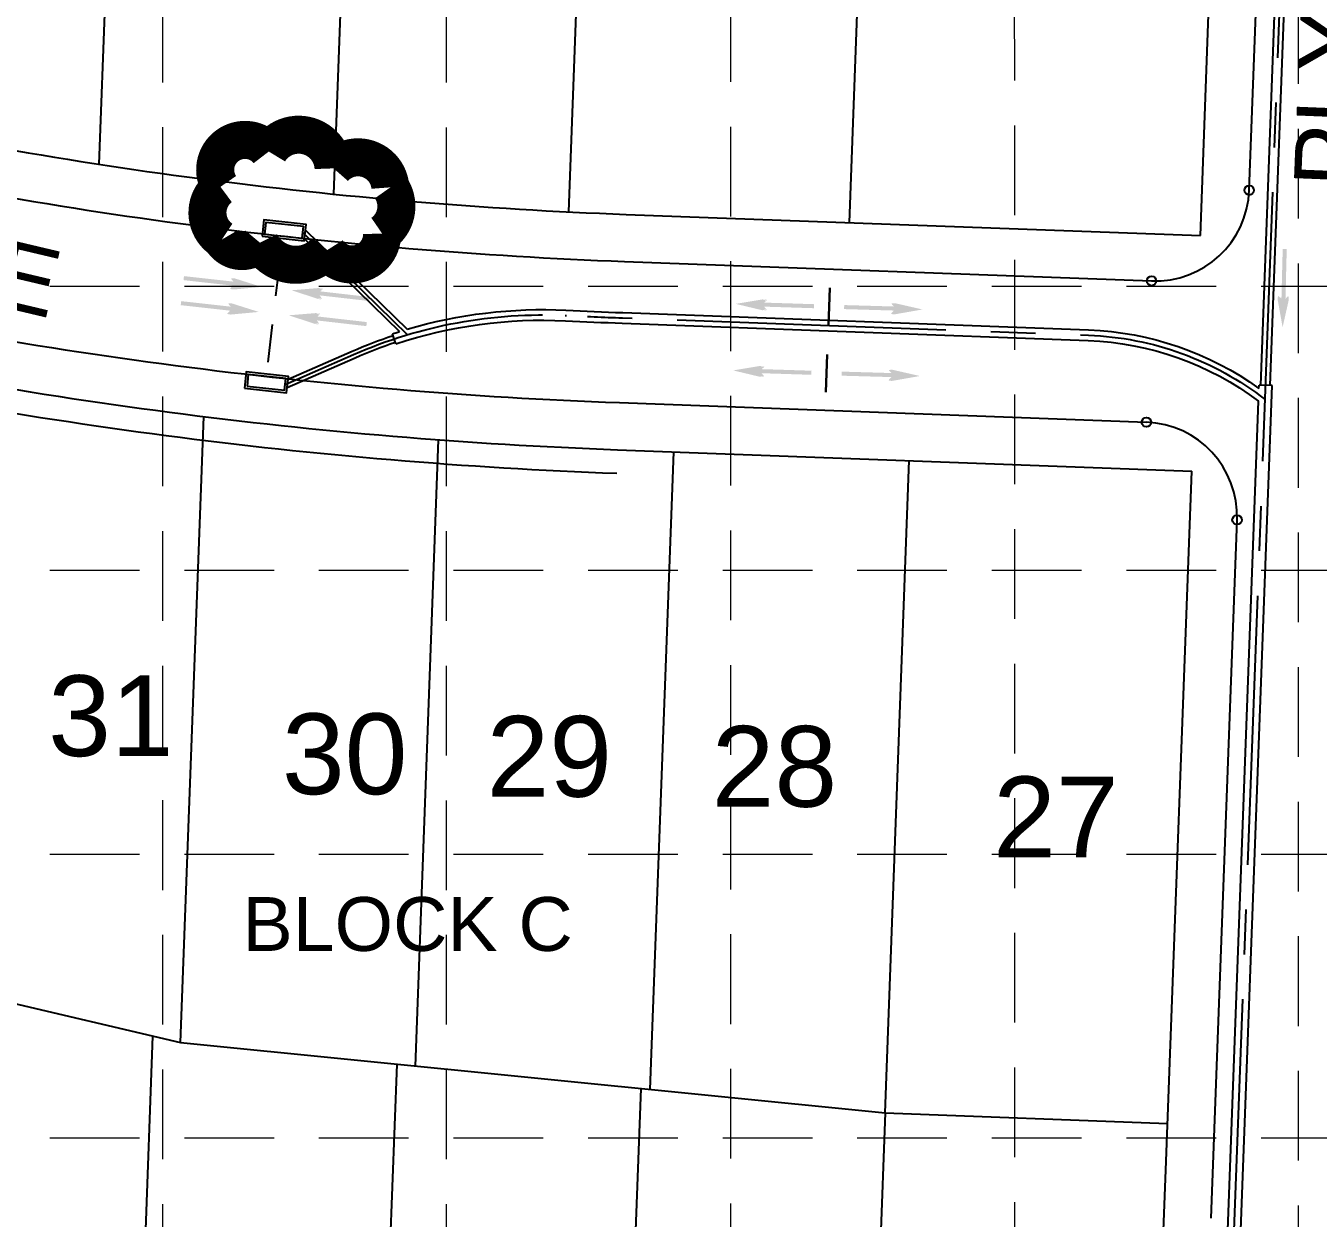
# Model space of a CAD drawing. Header units: inches. Extents: x 3312 to 5850, y 7905 to 11961.
# Drawn here: x 4993.5 to 5281.5, y 10610.8 to 10876.5 of the extents above; entities that cross this region are included whole.
import ezdxf
from ezdxf.enums import TextEntityAlignment as Align

# ---------------------------------------------------------------- set-up
doc = ezdxf.new("R2010")
doc.units = ezdxf.units.IN
doc.header["$LTSCALE"] = 80
doc.header["$MEASUREMENT"] = 0
doc.linetypes.add('CENTER2', pattern=[1.125, 0.75, -0.125, 0.125, -0.125])
doc.linetypes.add('HIDDEN', pattern=[0.375, 0.25, -0.125])
for name, color, linetype in [('1 BLOCK NUMBER', 7, 'Continuous'), ('1 LOT NUMBER', 7, 'Continuous'), ('BASE', 7, 'Continuous'), ('grid', 254, 'HIDDEN'), ('LOT NUM', 7, 'Continuous'), ('LOTLINE', 7, 'Continuous'), ('PAVING', 7, 'Continuous'), ('ROW', 7, 'Continuous'), ('STORM', 250, 'Continuous'), ('STORM CL', 7, 'CENTER2'), ('STORM INLET', 250, 'Continuous')]:
    doc.layers.add(name, color=color, linetype=linetype)
doc.styles.get("Standard").update_dxf_attribs({"font": 'ARIAL.TTF', "height": 25})

msp = doc.modelspace()

# ---------------------------------------------------------------- hatches: boundary and pattern name
at = {"layer": 'PAVING'}
h = msp.add_hatch(color=256, dxfattribs=at)
edge = h.paths.add_edge_path()
edge.add_line((5274.78, 10816.25), (5274.24, 10815.7))
edge.add_line((5274.24, 10815.7), (5274.52, 10826.81))
edge.add_line((5274.52, 10826.81), (5273.62, 10826.84))
edge.add_line((5273.62, 10826.84), (5273.34, 10815.73))
edge.add_line((5273.34, 10815.73), (5272.72, 10816.32))
edge.add_line((5272.72, 10816.32), (5272.72, 10816.32))
edge.add_ellipse((5272.66, 10815.75), major_axis=(0.015, 0.588), ratio=0.285714, start_angle=345.5033, end_angle=485.8315)
edge.add_line((5272.51, 10815.41), (5272.52, 10815.41))
edge.add_line((5272.52, 10815.41), (5273.6, 10809.37))
edge.add_line((5273.6, 10809.37), (5274.95, 10815.36))
edge.add_line((5274.95, 10815.36), (5274.95, 10815.35))
edge.add_ellipse((5274.82, 10815.69), major_axis=(0.015, 0.588), ratio=0.285714, start_angle=235.2731, end_angle=377.1827)
edge.add_line((5274.78, 10816.26), (5274.78, 10816.25))
edge.add_line((5274.78, 10816.25), (5274.78, 10816.25))
edge.add_line((5274.78, 10816.25), (5274.78, 10816.25))
h = msp.add_hatch(color=256, dxfattribs=at)
edge = h.paths.add_edge_path()
edge.add_line((5039.25, 10820.12), (5039.75, 10819.54))
edge.add_line((5039.75, 10819.54), (5028.71, 10820.76))
edge.add_line((5028.71, 10820.76), (5028.61, 10819.87))
edge.add_line((5028.61, 10819.87), (5039.65, 10818.64))
edge.add_line((5039.65, 10818.64), (5039.01, 10818.07))
edge.add_line((5039.01, 10818.07), (5039.01, 10818.07))
edge.add_ellipse((5039.57, 10817.97), major_axis=(-0.584, 0.065), ratio=0.285714, start_angle=345.5033, end_angle=485.8315)
edge.add_line((5039.9, 10817.79), (5039.9, 10817.79))
edge.add_line((5039.9, 10817.79), (5046.01, 10818.36))
edge.add_line((5046.01, 10818.36), (5040.16, 10820.21))
edge.add_line((5040.16, 10820.21), (5040.16, 10820.21))
edge.add_ellipse((5039.81, 10820.11), major_axis=(-0.584, 0.065), ratio=0.285714, start_angle=235.2731, end_angle=377.1827)
edge.add_line((5039.25, 10820.12), (5039.25, 10820.12))
edge.add_line((5039.25, 10820.12), (5039.25, 10820.12))
edge.add_line((5039.25, 10820.12), (5039.25, 10820.12))
h = msp.add_hatch(color=256, dxfattribs=at)
edge = h.paths.add_edge_path()
edge.add_line((5059.68, 10817.82), (5059.05, 10817.37))
edge.add_line((5059.05, 10817.37), (5070.1, 10816.1))
edge.add_line((5070.1, 10816.1), (5069.99, 10815.21))
edge.add_line((5069.99, 10815.21), (5058.95, 10816.47))
edge.add_line((5058.95, 10816.47), (5059.45, 10815.77))
edge.add_line((5059.45, 10815.77), (5059.45, 10815.77))
edge.add_ellipse((5058.88, 10815.79), major_axis=(0.584, -0.067), ratio=0.285714, start_angle=-125.8315, end_angle=14.4967, ccw=False)
edge.add_line((5058.53, 10815.69), (5058.53, 10815.7))
edge.add_line((5058.53, 10815.7), (5052.69, 10817.61))
edge.add_line((5052.69, 10817.61), (5058.81, 10818.11))
edge.add_line((5058.81, 10818.11), (5058.81, 10818.11))
edge.add_ellipse((5059.12, 10817.94), major_axis=(0.584, -0.067), ratio=0.285714, start_angle=-17.1827, end_angle=124.7269, ccw=False)
edge.add_line((5059.68, 10817.82), (5059.68, 10817.82))
edge.add_line((5059.68, 10817.82), (5059.68, 10817.82))
edge.add_line((5059.68, 10817.82), (5059.68, 10817.82))
h = msp.add_hatch(color=256, dxfattribs=at)
edge = h.paths.add_edge_path()
edge.add_line((5038.63, 10814.54), (5039.13, 10813.96))
edge.add_line((5039.13, 10813.96), (5028.09, 10815.18))
edge.add_line((5028.09, 10815.18), (5027.99, 10814.29))
edge.add_line((5027.99, 10814.29), (5039.03, 10813.06))
edge.add_line((5039.03, 10813.06), (5038.39, 10812.49))
edge.add_line((5038.39, 10812.49), (5038.39, 10812.49))
edge.add_ellipse((5038.95, 10812.38), major_axis=(-0.584, 0.065), ratio=0.285714, start_angle=345.5033, end_angle=485.8315)
edge.add_line((5039.27, 10812.21), (5039.27, 10812.21))
edge.add_line((5039.27, 10812.21), (5045.39, 10812.78))
edge.add_line((5045.39, 10812.78), (5039.54, 10814.63))
edge.add_line((5039.54, 10814.63), (5039.54, 10814.63))
edge.add_ellipse((5039.19, 10814.53), major_axis=(-0.584, 0.065), ratio=0.285714, start_angle=235.2731, end_angle=377.1827)
edge.add_line((5038.63, 10814.54), (5038.63, 10814.54))
edge.add_line((5038.63, 10814.54), (5038.63, 10814.54))
edge.add_line((5038.63, 10814.54), (5038.63, 10814.54))
at = {"layer": 'PAVING', "linetype": 'Continuous', "lineweight": 30}
h = msp.add_hatch(color=256, dxfattribs=at)
edge = h.paths.add_edge_path()
edge.add_line((5158.63, 10815.37), (5158.05, 10814.86))
edge.add_line((5158.05, 10814.86), (5169.16, 10814.51))
edge.add_line((5169.16, 10814.51), (5169.13, 10813.61))
edge.add_line((5169.13, 10813.61), (5158.02, 10813.96))
edge.add_line((5158.02, 10813.96), (5158.58, 10813.3))
edge.add_line((5158.58, 10813.3), (5158.58, 10813.3))
edge.add_ellipse((5158.01, 10813.28), major_axis=(0.588, -0.019), ratio=0.285714, start_angle=-125.8315, end_angle=14.4967, ccw=False)
edge.add_line((5157.66, 10813.15), (5157.66, 10813.15))
edge.add_line((5157.66, 10813.15), (5151.69, 10814.58))
edge.add_line((5151.69, 10814.58), (5157.75, 10815.58))
edge.add_line((5157.75, 10815.58), (5157.74, 10815.58))
edge.add_ellipse((5158.07, 10815.43), major_axis=(0.588, -0.019), ratio=0.285714, start_angle=-17.1827, end_angle=124.7269, ccw=False)
edge.add_line((5158.63, 10815.37), (5158.63, 10815.37))
edge.add_line((5158.63, 10815.37), (5158.63, 10815.37))
edge.add_line((5158.63, 10815.37), (5158.63, 10815.37))
h = msp.add_hatch(color=256, dxfattribs=at)
edge = h.paths.add_edge_path()
edge.add_line((5186.43, 10814.53), (5186.98, 10813.99))
edge.add_line((5186.98, 10813.99), (5175.88, 10814.31))
edge.add_line((5175.88, 10814.31), (5175.85, 10813.41))
edge.add_line((5175.85, 10813.41), (5186.96, 10813.09))
edge.add_line((5186.96, 10813.09), (5186.36, 10812.47))
edge.add_line((5186.36, 10812.47), (5186.36, 10812.47))
edge.add_ellipse((5186.93, 10812.41), major_axis=(-0.588, 0.017), ratio=0.285714, start_angle=345.5033, end_angle=485.8315)
edge.add_line((5187.27, 10812.26), (5187.27, 10812.27))
edge.add_line((5187.27, 10812.27), (5193.32, 10813.33))
edge.add_line((5193.32, 10813.33), (5187.33, 10814.7))
edge.add_line((5187.33, 10814.7), (5187.33, 10814.7))
edge.add_ellipse((5187, 10814.57), major_axis=(-0.588, 0.017), ratio=0.285714, start_angle=235.2731, end_angle=377.1827)
edge.add_line((5186.43, 10814.53), (5186.43, 10814.53))
edge.add_line((5186.43, 10814.53), (5186.43, 10814.53))
edge.add_line((5186.43, 10814.53), (5186.43, 10814.53))
at = {"layer": 'PAVING'}
h = msp.add_hatch(color=256, dxfattribs=at)
edge = h.paths.add_edge_path()
edge.add_line((5059.05, 10812.24), (5058.43, 10811.78))
edge.add_line((5058.43, 10811.78), (5069.47, 10810.52))
edge.add_line((5069.47, 10810.52), (5069.37, 10809.62))
edge.add_line((5069.37, 10809.62), (5058.33, 10810.89))
edge.add_line((5058.33, 10810.89), (5058.83, 10810.19))
edge.add_line((5058.83, 10810.19), (5058.83, 10810.19))
edge.add_ellipse((5058.26, 10810.21), major_axis=(0.584, -0.067), ratio=0.285714, start_angle=-125.8315, end_angle=14.4967, ccw=False)
edge.add_line((5057.9, 10810.11), (5057.9, 10810.11))
edge.add_line((5057.9, 10810.11), (5052.07, 10812.03))
edge.add_line((5052.07, 10812.03), (5058.19, 10812.53))
edge.add_line((5058.19, 10812.53), (5058.18, 10812.53))
edge.add_ellipse((5058.5, 10812.35), major_axis=(0.584, -0.067), ratio=0.285714, start_angle=-17.1827, end_angle=124.7269, ccw=False)
edge.add_line((5059.05, 10812.24), (5059.05, 10812.24))
edge.add_line((5059.05, 10812.24), (5059.05, 10812.24))
edge.add_line((5059.05, 10812.24), (5059.05, 10812.24))
at = {"layer": 'PAVING', "linetype": 'Continuous', "lineweight": 30}
h = msp.add_hatch(color=256, dxfattribs=at)
edge = h.paths.add_edge_path()
edge.add_line((5158.07, 10800.54), (5157.48, 10800.03))
edge.add_line((5157.48, 10800.03), (5168.59, 10799.68))
edge.add_line((5168.59, 10799.68), (5168.56, 10798.77))
edge.add_line((5168.56, 10798.77), (5157.46, 10799.12))
edge.add_line((5157.46, 10799.12), (5158.01, 10798.47))
edge.add_line((5158.01, 10798.47), (5158.01, 10798.47))
edge.add_ellipse((5157.44, 10798.44), major_axis=(0.588, -0.019), ratio=0.285714, start_angle=-125.8315, end_angle=14.4967, ccw=False)
edge.add_line((5157.1, 10798.32), (5157.1, 10798.32))
edge.add_line((5157.1, 10798.32), (5151.12, 10799.75))
edge.add_line((5151.12, 10799.75), (5157.18, 10800.75))
edge.add_line((5157.18, 10800.75), (5157.18, 10800.75))
edge.add_ellipse((5157.51, 10800.6), major_axis=(0.588, -0.019), ratio=0.285714, start_angle=-17.1827, end_angle=124.7269, ccw=False)
edge.add_line((5158.07, 10800.53), (5158.07, 10800.54))
edge.add_line((5158.07, 10800.54), (5158.07, 10800.54))
edge.add_line((5158.07, 10800.54), (5158.07, 10800.54))
h = msp.add_hatch(color=256, dxfattribs=at)
edge = h.paths.add_edge_path()
edge.add_line((5185.87, 10799.7), (5186.42, 10799.16))
edge.add_line((5186.42, 10799.16), (5175.31, 10799.48))
edge.add_line((5175.31, 10799.48), (5175.28, 10798.57))
edge.add_line((5175.28, 10798.57), (5186.39, 10798.26))
edge.add_line((5186.39, 10798.26), (5185.8, 10797.64))
edge.add_line((5185.8, 10797.64), (5185.79, 10797.63))
edge.add_ellipse((5186.36, 10797.58), major_axis=(-0.588, 0.017), ratio=0.285714, start_angle=345.5033, end_angle=485.8315)
edge.add_line((5186.7, 10797.43), (5186.7, 10797.43))
edge.add_line((5186.7, 10797.43), (5192.75, 10798.5))
edge.add_line((5192.75, 10798.5), (5186.77, 10799.86))
edge.add_line((5186.77, 10799.86), (5186.77, 10799.86))
edge.add_ellipse((5186.43, 10799.73), major_axis=(-0.588, 0.017), ratio=0.285714, start_angle=235.2731, end_angle=377.1827)
edge.add_line((5185.87, 10799.7), (5185.87, 10799.7))
edge.add_line((5185.87, 10799.7), (5185.87, 10799.7))
edge.add_line((5185.87, 10799.7), (5185.87, 10799.7))

# ---------------------------------------------------------------- linework, layer by layer
at = {"layer": 'BASE', "color": 170, "const_width": 8.48}
msp.add_lwpolyline([(5060.51, 10826.49, 0.520567), (5060.51, 10826.49, 0.765195), (5072.87, 10830.26, 0.417879), (5074.72, 10840.55, 0.6649), (5062.06, 10844.78, 0.744833), (5047.61, 10848.53, 0.975642), (5036.85, 10840.67, 0.520567), (5037.16, 10828.91, 0.520567), (5045.64, 10828.23, 0.540264), (5060.51, 10826.49)], format="xyb", close=True, dxfattribs=at)
at = {"layer": 'grid', "color": 252, "linetype": 'HIDDEN', "lineweight": 0}
for p, q in [((5023.98, 8223.93), (5023.98, 11894.2)), ((5087.25, 8223.92), (5087.25, 11894.2)), ((5150.83, 8224.06), (5150.53, 11894.2)), ((5214.04, 8224.37), (5213.81, 11894.2)), ((5277.27, 8223.61), (5277.08, 11894.2)), ((3378.79, 10818.5), (5783.3, 10818.5)), ((3378.79, 10755.23), (5783.3, 10755.23)), ((3378.79, 10691.95), (5783.3, 10691.95)), ((3378.79, 10628.67), (5783.3, 10628.67))]:
    msp.add_line(p, q, dxfattribs=at)
at = {"layer": 'LOTLINE'}
for p, q in [((5177.06, 10832.69), (5187.64, 11118.16)), ((5014.78, 10982.35), (5009.72, 10845.71)), ((5066.97, 10972.85), (5062.01, 10839.04)), ((5119.38, 10969.44), (5114.4, 10835.09)), ((5027.96, 10649.91), (5033.13, 10789.46)), ((5080.3, 10644.68), (5085.48, 10784.29)), ((5132.65, 10639.45), (5137.91, 10781.6)), ((5184.99, 10634.23), (5190.38, 10779.66)), ((4923.8, 10674.37), (5027.96, 10649.91)), ((5021.71, 10651.38), (5016.48, 10510.25)), ((5027.96, 10649.91), (5184.99, 10634.23)), ((5076.12, 10645.1), (5070.74, 10500.17)), ((5130.55, 10639.66), (5125.12, 10493.06)), ((5184.99, 10634.23), (5179.6, 10488.82)), ((5184.99, 10634.23), (5247.94, 10631.89))]:
    msp.add_line(p, q, dxfattribs=at)
at = {"layer": 'LOTLINE', "extrusion": (0, 0, -1)}
msp.add_arc((-5037.09, 10836.59), 5.25, 277.153, 2.1222, dxfattribs=at)
at = {"layer": 'PAVING'}
for p, q in [((5266.16, 10839.89), (5276.33, 11114.31)), ((5049.22, 10816.35), (5050.21, 10824.69)), ((5126.92, 10824.04), (5244.4, 10819.68)), ((5047.44, 10801.62), (5048.42, 10809.96)), ((5125.76, 10792.56), (5243.23, 10788.21)), ((5257.67, 10610.79), (5263.44, 10766.44))]:
    msp.add_line(p, q, dxfattribs=at)
at = {"layer": 'PAVING', "linetype": 'Continuous', "lineweight": 30}
for p, q in [((5172.36, 10809.76), (5172.65, 10818.16)), ((5171.79, 10794.93), (5172.08, 10803.33))]:
    msp.add_line(p, q, dxfattribs=at)
at = {"layer": 'PAVING'}
for centre in [(5266.16, 10839.89), (5244.4, 10819.68), (5243.23, 10788.21), (5263.44, 10766.44)]:
    msp.add_circle(centre, 1.05, dxfattribs=at)
for centre, radius, start, end in [((5165.22, 11857.58), 1034.25, 257.19804, 267.87775), ((5245.17, 10840.67), 21, 267.8777, 357.8777), ((5165.22, 11857.58), 1065.75, 257.19804, 267.87775), ((5242.45, 10767.22), 21, 357.8777, 87.8777)]:
    msp.add_arc(centre, radius, start, end, dxfattribs=at)
at = {"layer": 'ROW'}
for p, q in [((5255.28, 10829.79), (5266.24, 11125.54)), ((5127.31, 10834.53), (5255.28, 10829.79)), ((5125.37, 10782.07), (5253.33, 10777.32)), ((5247.63, 10623.5), (5253.33, 10777.32)), ((5242.56, 10486.46), (5247.63, 10623.5))]:
    msp.add_line(p, q, dxfattribs=at)
for radius in [1023.75, 1076.25, 1081.5]:
    msp.add_arc((5165.22, 11857.58), radius, 257.19804, 267.87775, dxfattribs=at)
at = {"layer": 'STORM', "color": 5}
for p, q in [((5055.55, 10829.05), (5076.73, 10808.39)), ((5055.77, 10831.04), (5078.45, 10808.91)), ((5075.94, 10805.65), (5075.2, 10807.89)), ((5051.71, 10795.95), (5066.85, 10802.58)), ((5051.91, 10797.76), (5066.21, 10804.02)), ((5261.1, 10522.58), (5271.24, 10796.36)), ((5268.33, 10795.75), (5268.36, 10796.46)), ((5271.24, 10796.36), (5268.36, 10796.46)), ((5258.21, 10522.69), (5268.23, 10792.89))]:
    msp.add_line(p, q, dxfattribs=at)
at = {"layer": 'STORM', "color": 5, "flags": 128}
for points in [[(5270.85, 10796.37), (5282.32, 11105.87), (5282.32, 11105.87, 0.080066), (5279.65, 11127.76)], [(5268.75, 10796.45), (5280.22, 11105.95), (5280.22, 11105.95, 0.067275), (5278.5, 11123.87)], [(5075.94, 10805.65, -0.092663), (5113.75, 10810.81), (5113.75, 10810.81, 0.003025), (5126.41, 10810.27), (5126.41, 10810.27), (5230.26, 10806.42), (5230.26, 10806.42, -0.153783), (5268.23, 10792.89)], [(5078.45, 10808.91, -0.084587), (5113.86, 10813.17), (5113.86, 10813.17, 0.003025), (5126.5, 10812.63), (5126.5, 10812.63), (5230.35, 10808.78), (5230.35, 10808.78, -0.147747), (5268.33, 10795.75)]]:
    msp.add_lwpolyline(points, format="xyb", dxfattribs=at)
at = {"layer": 'STORM', "color": 5, "extrusion": (0, 0, -1)}
for radius, start, end in [(106.18, 71.6392, 72.5067), (105.79, 66.3526, 71.6392), (104.21, 66.3526, 71.6392)]:
    msp.add_arc((-5108.65, 10707.12), radius, start, end, dxfattribs=at)
at = {"layer": 'STORM CL', "color": 5}
msp.add_line((5055.19, 10830.51), (5078.55, 10807.71), dxfattribs=at)
at = {"layer": 'STORM CL', "color": 5, "flags": 128}
for points in [[(5048.02, 10417.7), (5053.38, 10449.8), (5071.54, 10462.96), (5085.18, 10460.88), (5085.18, 10460.88, 0.023145), (5182.9, 10451.93), (5182.9, 10451.93, 0.416554), (5259.66, 10522.63), (5259.66, 10522.63), (5281.27, 11105.91), (5281.27, 11105.91, 0.287682), (5245.11, 11168.79)], [(5051.25, 10796.61), (5066.53, 10803.3, -0.115982), (5113.8, 10811.99), (5113.8, 10811.99, 0.003025), (5126.46, 10811.45), (5126.46, 10811.45), (5230.3, 10807.6, -0.157311), (5269.69, 10793.26)]]:
    msp.add_lwpolyline(points, format="xyb", dxfattribs=at)
at = {"layer": 'STORM INLET', "color": 5, "flags": 128}
for points in [[(5046.11, 10829.67), (5055.51, 10828.62), (5055.91, 10832.28), (5046.52, 10833.32)], [(5046.69, 10830.13), (5055.04, 10829.2), (5055.33, 10831.81), (5046.98, 10832.74)], [(5042.18, 10795.77), (5051.57, 10794.73), (5051.98, 10798.38), (5042.58, 10799.42)], [(5042.76, 10796.24), (5051.11, 10795.31), (5051.4, 10797.92), (5043.05, 10798.84)]]:
    msp.add_lwpolyline(points, close=True, dxfattribs=at)

# ---------------------------------------------------------------- texts
at = {"layer": '1 BLOCK NUMBER'}
msp.add_text('BLOCK C ', height=12, dxfattribs=at).set_placement((5041.78, 10676.36), align=Align.MIDDLE_LEFT)
at = {"layer": '1 LOT NUMBER'}
for s, p in [('31', (4998.44, 10722.78)), ('30', (5050.55, 10714.29)), ('29', (5096.15, 10713.72)), ('28', (5146.34, 10711.49)), ('27', (5209.08, 10700.23))]:
    msp.add_text(s, height=18, dxfattribs=at).set_placement(p, align=Align.MIDDLE_LEFT)
at = {"layer": 'LOT NUM'}
for s, rotation, p in [('PLYMOUTH DRIVE', 87.7256, (5283.57, 10840.59)), ('CONCORD DRIVE', 346.7004, (4827.24, 10859.61))]:
    msp.add_text(s, height=15, rotation=rotation, dxfattribs=at).set_placement(p, align=Align.MIDDLE_LEFT)

doc.saveas('drawing.dxf')
